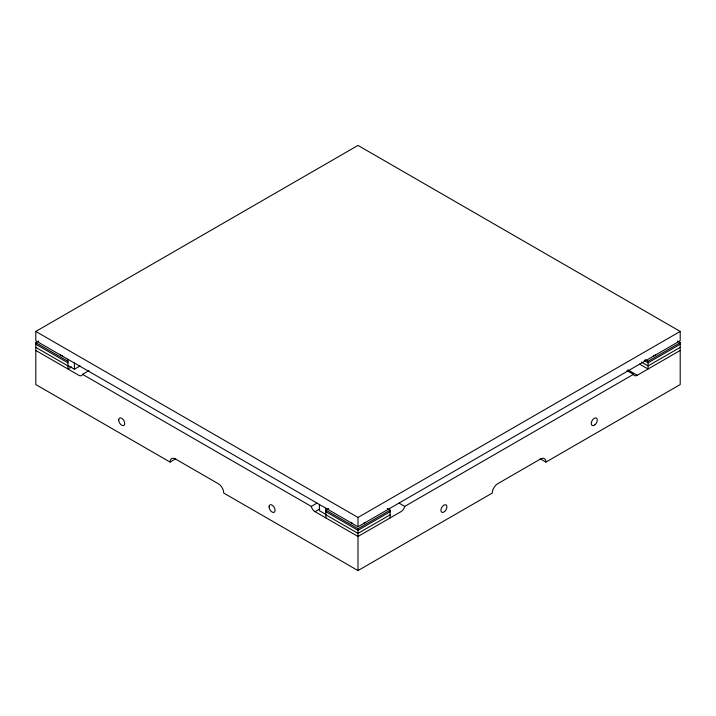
<?xml version="1.0" encoding="UTF-8"?>
<svg xmlns="http://www.w3.org/2000/svg" width="716" height="716" viewBox="0 0 716 716"><rect width="100%" height="100%" fill="white"/><g stroke="black" fill="none" stroke-linecap="round" stroke-linejoin="round"><path stroke-width="1.07" d="M680.2 350.455L637.24 375.256A5.692 3.285 -60 0 1 633.75 374.951L633.472 374.334L404.728 506.4L404.45 507.34A5.692 3.285 -60 0 1 400.96 511.672L358 536.481L315.04 511.672A5.692 3.285 60 0 1 311.55 507.34L311.272 506.4L82.528 374.334L82.251 374.951A5.692 3.285 60 0 1 78.76 375.256L35.8 350.455M35.8 331.436L358 145.42L680.2 331.436L680.2 340.744L358 526.761L35.8 340.744L35.8 331.436L358 517.462L680.2 331.436M175.733 458.786L170.05 462.071L35.8 384.564L35.8 342.695L38.637 341.058M71.716 366.825L67.939 369.009L67.939 359.298M67.939 365.491L74.401 369.232L80.12 365.93M82.528 374.334L88.963 370.62M311.272 506.4L316.785 503.214M315.04 511.672L319.712 508.978M328.698 508.521L325.861 510.159L358 528.712L390.139 510.159L390.139 517.928M645.161 359.575L648.061 361.249L680.2 342.695L680.2 384.564L545.95 462.071L540.267 458.786M390.139 511.725L358 530.279L325.861 511.725M680.2 344.253L648.061 362.806L644.203 360.578M390.139 514.822L358 533.375L325.861 514.822M680.2 347.358L648.061 365.912L641.447 362.09M170.05 462.071A7.599 4.386 60 0 1 175.42 458.965L218.38 483.774A7.599 4.386 60 0 1 223.75 493.073L358 570.58L492.25 493.073A7.599 4.386 -60 0 1 497.62 483.774L540.58 458.965A7.599 4.386 -60 0 1 545.95 462.071M677.363 341.058L680.2 342.695M639.558 364.095L648.061 369.009L648.061 361.249M627.896 369.868L637.24 375.256M627.037 370.62L633.472 374.334M399.215 503.214L404.728 506.4M387.24 508.485L390.139 510.159M35.8 342.695L67.939 361.249M35.8 344.253L67.939 362.806M325.861 514.41L319.399 510.669L319.399 504.476M35.8 347.358L67.939 365.912M358 517.462L358 526.761M358 528.712L358 570.58M325.861 508.208L325.861 517.928M74.401 363.03L74.401 369.232M655.677 354.903A10.767 6.211 0 0 1 653.448 355.888M62.552 355.888A10.767 6.211 0 0 1 60.323 354.903M365.608 522.367A10.767 6.211 0 0 1 363.379 523.351M352.621 523.351A10.767 6.211 0 0 1 350.392 522.367M118.713 420.032A4.251 2.452 60 0 0 123.224 425.644A4.251 2.452 60 0 0 123.224 419.63A4.251 2.452 60 0 0 118.713 420.032M269.073 506.838A4.251 2.452 60 0 0 273.584 512.45A4.251 2.452 60 0 0 273.584 506.436A4.251 2.452 60 0 0 269.073 506.838M444.699 511.475A4.251 2.452 -60 0 0 446.05 504.887A4.251 2.452 -60 0 0 441.011 509.353A4.251 2.452 -60 0 0 444.699 511.475M595.059 424.669A4.251 2.452 -60 0 0 596.41 418.081A4.251 2.452 -60 0 0 591.371 422.547A4.251 2.452 -60 0 0 595.059 424.669"/></g></svg>
